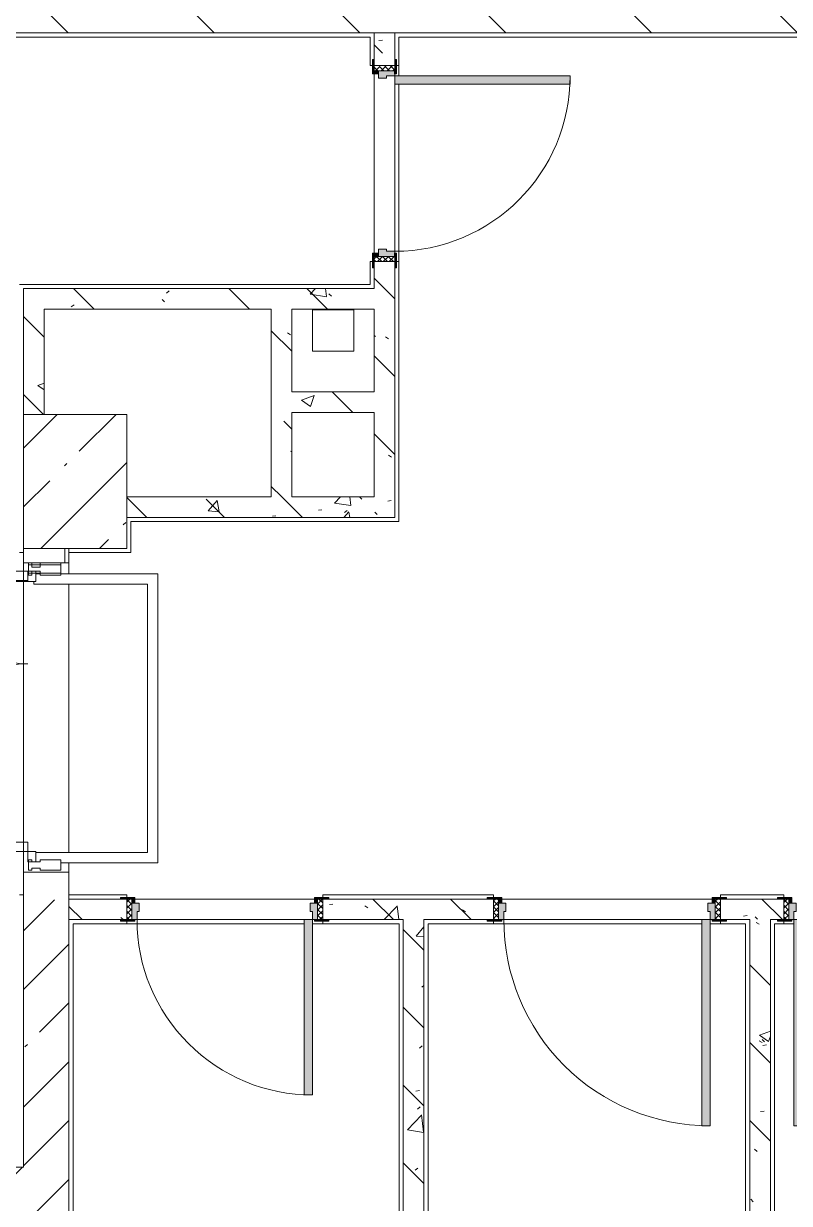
# Model space of a CAD drawing. Header units: millimetres. Extents: x -4060 to 187734, y -8553 to 29000.
# Drawn here: x 136204 to 139916, y 7724 to 13445 of the extents above; entities that cross this region are included whole.
import ezdxf

# ---------------------------------------------------------------- set-up
doc = ezdxf.new("R2010")
doc.units = ezdxf.units.MM
for name, color, linetype, lineweight, true_color in [('A-DETL-GENF-6', 7, 'Continuous', 5, 0xaaaaaa), ('A-DOOR-2', 7, 'Continuous', 5, 0xaaaaaa), ('A-DOOR-3', 7, 'Continuous', 5, 0xe2e2e2), ('A-DOOR-FRAM-2', 7, 'Continuous', 5, 0xe2e2e2), ('A-DOOR-FRAM-3', 7, 'Continuous', 5, 0xaaaaaa), ('A-FLOR-1', 7, 'Continuous', 5, 0xaaaaaa), ('I-WALL-24', 7, 'Continuous', 5, 0x787878)]:
    doc.layers.add(name, color=color, linetype=linetype, lineweight=lineweight, true_color=true_color)
for name, color, linetype, lineweight in [('A-GLAZ-CWMG-2', 7, 'Continuous', 5), ('A-WALL', 7, 'Continuous', 9), ('I-WALL-22', 7, 'Continuous', 5), ('S-COLS-2', 7, 'Continuous', 5)]:
    doc.layers.add(name, color=color, linetype=linetype, lineweight=lineweight)
pattern_1 = [(135, (60723.74, 0), (-377.1708, -377.1708), [533.4, -88.9, 17.78, -88.9]), (135, (60723.74, 376.94), (-377.1708, -377.1708), []), (50, (60723.74, 0), (637.6445, -55.7866), [66.675, -733.425]), (355, (60723.74, 0), (-123.3494, 668.699), [53.34, -586.74]), (100.451, (60776.9, -4.65), (514.299, 612.908), [56.665, -623.315]), (46.184, (60723.74, 177.8), (948.7764, -147.15), [100.012, -1100.137]), (96.636, (60802.8, 165.5), (830.909, 865.997), [84.998, -934.973]), (351.184, (60723.7, 177.8), (830.918, 865.988), [80.01, -880.11]), (21, (60812.64, 133.35), (530.6506, -357.9283), [66.675, -733.425]), (326, (60812.64, 133.35), (216.308, 644.6585), [53.34, -586.74]), (71.451, (60856.86, 103.5), (746.9596, 286.7243), [56.665, -623.315]), (37.5, (60723.74, 0), (10.81053, 295.9426), [16.764, -562.864, 16.764, -578.866, -588.962]), (37.5, (60723.74, 0), (10.81053, 295.9426), [-1175.258, 16.764, -572.198]), (7.5, (60723.74, 0), (233.8692, 350.6318), [16.764, -322.834, 16.764, -549.529, -224.472]), (7.5, (60723.74, 0), (233.8692, 350.6318), [-905.891, 16.764, -207.708]), (327.5, (60525.5, 0), (474.5678, -20.0513), [16.764, -205.486, 16.764, -676.656, -920.115]), (327.5, (60525.5, 0), (474.5678, -20.0513), [-915.67, 16.764, -903.351]), (317.5, (60436.6, 0), (518.4522, 88.9934), [16.764, -272.161, 16.764, -443.738, -653.415]), (317.5, (60436.6, 0), (518.4522, 88.9934), [-749.427, 16.764, -636.651])]
pattern_2 = [(45, (60723.74, 0), (-285.1231, 285.1231), []), (45, (61008.87, 0), (-285.1231, 285.1231), [504.031, -100.806, 16.764, -84.042])]
pattern_3 = [(135, (1826.41, 114.685), (-14.14214, -14.14214), []), (225, (1826.41, 114.685), (14.14214, -14.14214), [])]
pattern_4 = [(45, (-296.384, 114.685), (-14.1421, 14.1421), []), (135, (-296.384, 114.685), (-14.1421, -14.1421), [])]
pattern_5 = [(135, (1751.41, 114.685), (-14.14214, -14.14214), []), (225, (1751.41, 114.685), (14.14214, -14.14214), [])]
pattern_6 = [(45, (-371.384, 114.685), (-14.1421, 14.1421), []), (135, (-371.384, 114.685), (-14.1421, -14.1421), [])]

# ---------------------------------------------------------------- blocks, each defined once
blk = doc.blocks.new('BSC_Колонна _Прямоугольная - 650х500-23287315-1_5_1_птичка')
at = {"layer": 'S-COLS-2'}
h = blk.add_hatch(dxfattribs=at)
h.set_pattern_fill('FP_169', color=256, style=0, pattern_type=2)
h.set_pattern_definition([(135, (11225, -75730), (-285.1231, -285.1231), []), (135, (11225, -75444.88), (-285.1231, -285.1231), [504.031, -100.806, 16.764, -84.042])])
h.paths.add_polyline_path([(325, 250), (-325, 250), (-325, -250), (325, -250), (325, 0.3)])
for p, q in [((325, 250), (-325, 250)), ((-325, 250), (-325, -250)), ((325, -250), (325, 250)), ((-325, -250), (325, -250))]:
    blk.add_line(p, q, dxfattribs=at)
blk = doc.blocks.new('110_Дверь_СКБ_1Ст_Внутренняя1 - Д-7_п__950x2100h_Туалет EW30-32892359-1_5_1_птичка')
at = {"layer": 'A-DOOR-2'}
h = blk.add_hatch(dxfattribs=at)
h.set_pattern_fill('FP_154', color=256, style=0, pattern_type=2)
h.set_pattern_definition(pattern_3)
h.paths.add_polyline_path([(487.5, -50), (487.5, 50), (462.5, 50), (462.5, -50)])
at = {"layer": 'A-DOOR-3'}
h = blk.add_hatch(color=256, dxfattribs=at)
h.paths.add_polyline_path([(462.5, 19.3), (462.5, 50), (437.5, 50), (437.5, 10), (427.5, 10), (427.5, -30), (462.5, -30), (462.5, -18.8)])
h.paths.add_polyline_path([(-402.5, -6), (-402.5, 10), (-412.5, 10), (-412.5, 50), (-437.5, 50), (-437.5, -30), (-402.5, -30)])
at = {"layer": 'A-DOOR-FRAM-2'}
for points in [[(-372.5, 50), (-372.5, 900), (-412.5, 900), (-412.5, 50)], [(-422.5, 50), (-422.5, 58), (-492.5, 58), (-492.5, 50), (-437.5, 50)], [(517.5, 50), (517.5, 58), (447.5, 56.3), (447.5, 50), (487.5, 50)], [(-422.5, -50), (-492.5, -50), (-492.5, -58), (-422.5, -58)], [(-422.5, -30), (-437.5, -30), (-437.5, -50), (-422.5, -50)], [(462.5, -30), (447.5, -30), (447.5, -50), (462.5, -50)], [(517.5, -50), (447.5, -50), (447.5, -58), (517.5, -58)]]:
    blk.add_hatch(color=256, dxfattribs=at).paths.add_polyline_path(points)
at = {"layer": 'A-DOOR-FRAM-3'}
h = blk.add_hatch(dxfattribs=at)
h.set_pattern_fill('FP_155', color=256, style=0, pattern_type=2)
h.set_pattern_definition(pattern_4)
h.paths.add_polyline_path([(-437.5, -50), (-437.5, 50), (-462.5, 50), (-456.9, -50)])
at = {"layer": 'A-DOOR-2'}
for p, q in [((-412.5, 900), (-412.5, 50)), ((-372.5, 900), (-412.5, 900)), ((-372.5, 50), (-372.5, 900)), ((-412.5, 50), (-372.5, 50))]:
    blk.add_line(p, q, dxfattribs=at)
blk.add_arc((-412.5, 50), 850, 360, 90, dxfattribs=at)
at = {"layer": 'A-DOOR-FRAM-3'}
for p, q in [((-422.5, 58), (-492.5, 58)), ((-492.5, 58), (-492.5, 50)), ((-422.5, 50), (-422.5, 58)), ((517.5, 58), (447.5, 58)), ((447.5, 58), (447.5, 50)), ((517.5, 50), (517.5, 58)), ((-492.5, 50), (-422.5, 50)), ((-437.5, 50), (-462.5, 50)), ((-462.5, 50), (-462.5, -50)), ((-412.5, 50), (-437.5, 50)), ((-437.5, 50), (-437.5, -30)), ((-437.5, -50), (-437.5, 50)), ((-422.5, 50), (-437.5, 50)), ((-437.5, 50), (-437.5, 49)), ((-437.5, 49), (-422.5, 49)), ((-422.5, 49), (-422.5, 50)), ((-412.5, 10), (-412.5, 50)), ((-402.5, 10), (-412.5, 10)), ((-402.5, -30), (-402.5, 10)), ((437.5, 10), (427.5, 10)), ((427.5, 10), (427.5, -30)), ((437.5, 50), (437.5, 10)), ((462.5, 50), (437.5, 50)), ((462.5, 50), (447.5, 50)), ((447.5, 50), (447.5, 49)), ((447.5, 50), (517.5, 50)), ((447.5, 49), (462.5, 49)), ((462.5, -30), (462.5, 50)), ((487.5, 50), (462.5, 50)), ((462.5, 50), (462.5, -50)), ((462.5, 49), (462.5, 50)), ((487.5, -50), (487.5, 50)), ((-422.5, -50), (-492.5, -50)), ((-492.5, -50), (-492.5, -58)), ((-462.5, -50), (-437.5, -50)), ((-437.5, -30), (-402.5, -30)), ((-422.5, -30), (-437.5, -30)), ((-437.5, -30), (-437.5, -50)), ((-437.5, -50), (-422.5, -50)), ((-422.5, -50), (-422.5, -30)), ((-422.5, -58), (-422.5, -50)), ((427.5, -30), (462.5, -30)), ((462.5, -30), (447.5, -30)), ((447.5, -30), (447.5, -50)), ((447.5, -50), (462.5, -50)), ((517.5, -50), (447.5, -50)), ((447.5, -50), (447.5, -58)), ((462.5, -50), (462.5, -30)), ((462.5, -50), (487.5, -50)), ((517.5, -58), (517.5, -50)), ((-492.5, -58), (-422.5, -58)), ((447.5, -58), (517.5, -58))]:
    blk.add_line(p, q, dxfattribs=at)
blk = doc.blocks.new('110_Дверь_СКБ_1Ст_Внутренняя1 - Д-7_п__950x2100h_Туалет-32105350-1_5_1_птичка')
at = {"layer": 'A-DOOR-2'}
h = blk.add_hatch(dxfattribs=at)
h.set_pattern_fill('FP_154', color=256, style=0, pattern_type=2)
h.set_pattern_definition(pattern_3)
h.paths.add_polyline_path([(487.5, -50), (487.5, 50), (462.5, 50), (463.3, -50)])
at = {"layer": 'A-DOOR-3'}
h = blk.add_hatch(color=256, dxfattribs=at)
h.paths.add_polyline_path([(437.5, -30), (462.5, -30), (462.5, 50), (437.5, 50), (437.5, 10), (427.5, 10), (427.5, -30)])
h.paths.add_polyline_path([(-437.5, -30), (-402.5, -30), (-402.5, 10), (-412.5, 10), (-412.5, 50), (-437.5, 50)])
at = {"layer": 'A-DOOR-FRAM-2'}
for points in [[(-372.5, 50), (-372.5, 900), (-412.5, 900), (-412.5, 50), (-393, 50)], [(-437.5, 50), (-422.5, 50), (-422.5, 58), (-492.5, 58), (-492.5, 50), (-462.5, 50)], [(517.5, 50), (517.5, 58), (447.5, 58), (447.5, 50), (492.2, 50)], [(-492.5, -58), (-422.5, -58), (-422.5, -50), (-492.5, -50)], [(-437.5, -50), (-422.5, -50), (-422.5, -30), (-437.5, -30)], [(462.5, -50), (462.5, -30), (447.5, -30), (447.5, -50)], [(468.2, -58), (517.5, -58), (517.5, -50), (447.5, -50), (447.5, -58)]]:
    blk.add_hatch(color=256, dxfattribs=at).paths.add_polyline_path(points)
at = {"layer": 'A-DOOR-FRAM-3'}
h = blk.add_hatch(dxfattribs=at)
h.set_pattern_fill('FP_155', color=256, style=0, pattern_type=2)
h.set_pattern_definition(pattern_4)
h.paths.add_polyline_path([(-437.5, -50), (-437.5, 50), (-462.5, 50), (-462.5, -50)])
at = {"layer": 'A-DOOR-2'}
for p, q in [((-412.5, 900), (-412.5, 50)), ((-372.5, 900), (-412.5, 900)), ((-372.5, 50), (-372.5, 900)), ((-412.5, 50), (-372.5, 50))]:
    blk.add_line(p, q, dxfattribs=at)
blk.add_arc((-412.5, 50), 850, 360, 90, dxfattribs=at)
at = {"layer": 'A-DOOR-FRAM-3'}
for p, q in [((-422.5, 58), (-492.5, 58)), ((-492.5, 58), (-492.5, 50)), ((-422.5, 50), (-422.5, 58)), ((517.5, 58), (447.5, 58)), ((447.5, 58), (447.5, 50)), ((517.5, 50), (517.5, 58)), ((-492.5, 50), (-422.5, 50)), ((-437.5, 50), (-462.5, 50)), ((-462.5, 50), (-462.5, -50)), ((-412.5, 50), (-437.5, 50)), ((-437.5, 50), (-437.5, -30)), ((-437.5, -50), (-437.5, 50)), ((-422.5, 50), (-437.5, 50)), ((-437.5, 50), (-437.5, 49)), ((-437.5, 49), (-422.5, 49)), ((-422.5, 49), (-422.5, 50)), ((-412.5, 10), (-412.5, 50)), ((-402.5, 10), (-412.5, 10)), ((-402.5, -30), (-402.5, 10)), ((437.5, 10), (427.5, 10)), ((427.5, 10), (427.5, -30)), ((437.5, 50), (437.5, 10)), ((462.5, 50), (437.5, 50)), ((462.5, 50), (447.5, 50)), ((447.5, 50), (447.5, 49)), ((447.5, 50), (517.5, 50)), ((447.5, 49), (462.5, 49)), ((462.5, -30), (462.5, 50)), ((487.5, 50), (462.5, 50)), ((462.5, 50), (462.5, -50)), ((462.5, 49), (462.5, 50)), ((487.5, -50), (487.5, 50)), ((-422.5, -50), (-492.5, -50)), ((-492.5, -50), (-492.5, -58)), ((-462.5, -50), (-437.5, -50)), ((-437.5, -30), (-402.5, -30)), ((-422.5, -30), (-437.5, -30)), ((-437.5, -30), (-437.5, -50)), ((-437.5, -50), (-422.5, -50)), ((-422.5, -50), (-422.5, -30)), ((-422.5, -58), (-422.5, -50)), ((427.5, -30), (462.5, -30)), ((462.5, -30), (447.5, -30)), ((447.5, -30), (447.5, -50)), ((447.5, -50), (462.5, -50)), ((517.5, -50), (447.5, -50)), ((447.5, -50), (447.5, -58)), ((462.5, -50), (462.5, -30)), ((462.5, -50), (487.5, -50)), ((517.5, -58), (517.5, -50)), ((-492.5, -58), (-422.5, -58)), ((447.5, -58), (517.5, -58))]:
    blk.add_line(p, q, dxfattribs=at)
blk = doc.blocks.new('110_Дверь_СКБ_1Ст_Внутренняя1 - Д-4 _п_ 1100x2100h_су мгн 2-33304581-1_5_1_птичка')
at = {"layer": 'A-DOOR-2'}
h = blk.add_hatch(dxfattribs=at)
h.set_pattern_fill('FP_150', color=256, style=0, pattern_type=2)
h.set_pattern_definition(pattern_5)
h.paths.add_polyline_path([(537.5, 50), (537.5, -50), (562.5, -50), (562.5, 50)])
at = {"layer": 'A-DOOR-3'}
h = blk.add_hatch(color=256, dxfattribs=at)
h.paths.add_polyline_path([(537.5, 50), (512.5, 50), (512.5, 10), (502.5, 10), (502.5, -30), (537.5, -30), (537.5, 28.8)])
h.paths.add_polyline_path([(-487.5, 50), (-512.5, 50), (-512.5, -30), (-477.5, -30), (-477.5, 10), (-487.5, 10)])
at = {"layer": 'A-DOOR-FRAM-2'}
for points in [[(-487.5, 1050), (-487.5, 50), (-447.5, 50), (-447.5, 1050)], [(-567.5, 58), (-567.5, 50), (-497.5, 50), (-497.5, 58), (-561.1, 58)], [(530.1, 58), (522.5, 58), (522.5, 50), (592.5, 50), (592.5, 58), (537.5, 58)], [(-497.5, -50), (-567.5, -50), (-567.5, -58), (-497.5, -58)], [(-497.5, -30), (-512.5, -30), (-512.5, -50), (-497.5, -50)], [(537.5, -30), (522.5, -30), (522.5, -50), (537.5, -50)], [(522.5, -50), (522.5, -58), (592.5, -58), (592.5, -50), (537.5, -50)]]:
    blk.add_hatch(color=256, dxfattribs=at).paths.add_polyline_path(points)
at = {"layer": 'A-DOOR-FRAM-3'}
h = blk.add_hatch(dxfattribs=at)
h.set_pattern_fill('FP_151', color=256, style=0, pattern_type=2)
h.set_pattern_definition(pattern_6)
h.paths.add_polyline_path([(-512.5, 50), (-537.5, 50), (-537.5, -50), (-512.5, -50), (-512.5, -41.8)])
at = {"layer": 'A-DOOR-2'}
for p, q in [((-487.5, 1050), (-487.5, 50)), ((-447.5, 1050), (-487.5, 1050)), ((-447.5, 50), (-447.5, 1050)), ((-487.5, 50), (-447.5, 50))]:
    blk.add_line(p, q, dxfattribs=at)
blk.add_arc((-487.5, 50), 1000, 360, 90, dxfattribs=at)
at = {"layer": 'A-DOOR-FRAM-3'}
for p, q in [((-497.5, 58), (-567.5, 58)), ((-567.5, 58), (-567.5, 50)), ((-497.5, 50), (-497.5, 58)), ((592.5, 58), (522.5, 58)), ((522.5, 58), (522.5, 50)), ((592.5, 50), (592.5, 58)), ((-567.5, 50), (-497.5, 50)), ((-512.5, 50), (-537.5, 50)), ((-537.5, 50), (-537.5, -50)), ((-487.5, 50), (-512.5, 50)), ((-512.5, 50), (-512.5, -30)), ((-512.5, -50), (-512.5, 50)), ((-497.5, 50), (-512.5, 50)), ((-512.5, 50), (-512.5, 49)), ((-512.5, 49), (-497.5, 49)), ((-497.5, 49), (-497.5, 50)), ((-487.5, 10), (-487.5, 50)), ((-477.5, 10), (-487.5, 10)), ((-477.5, -30), (-477.5, 10)), ((512.5, 10), (502.5, 10)), ((502.5, 10), (502.5, -30)), ((512.5, 50), (512.5, 10)), ((537.5, 50), (512.5, 50)), ((537.5, 50), (522.5, 50)), ((522.5, 50), (522.5, 49)), ((522.5, 50), (592.5, 50)), ((522.5, 49), (537.5, 49)), ((537.5, -30), (537.5, 50)), ((562.5, 50), (537.5, 50)), ((537.5, 50), (537.5, -50)), ((537.5, 49), (537.5, 50)), ((562.5, -50), (562.5, 50)), ((-497.5, -50), (-567.5, -50)), ((-567.5, -50), (-567.5, -58)), ((-537.5, -50), (-512.5, -50)), ((-512.5, -30), (-477.5, -30)), ((-497.5, -30), (-512.5, -30)), ((-512.5, -30), (-512.5, -50)), ((-512.5, -50), (-497.5, -50)), ((-497.5, -50), (-497.5, -30)), ((-497.5, -58), (-497.5, -50)), ((502.5, -30), (537.5, -30)), ((537.5, -30), (522.5, -30)), ((522.5, -30), (522.5, -50)), ((522.5, -50), (537.5, -50)), ((592.5, -50), (522.5, -50)), ((522.5, -50), (522.5, -58)), ((537.5, -50), (537.5, -30)), ((537.5, -50), (562.5, -50)), ((592.5, -58), (592.5, -50)), ((-567.5, -58), (-497.5, -58)), ((522.5, -58), (592.5, -58))]:
    blk.add_line(p, q, dxfattribs=at)
blk = doc.blocks.new('110_Дверь_СКБ_1Ст_Внутренняя1 - Д-4 _л_ 1100x2100h_су мгн-33293497-1_5_1_птичка')
at = {"layer": 'A-DOOR-2'}
h = blk.add_hatch(dxfattribs=at)
h.set_pattern_fill('FP_150', color=256, style=0, pattern_type=2)
h.set_pattern_definition(pattern_5)
h.paths.add_polyline_path([(537.5, 50), (537.5, -50), (562.5, -50), (562.5, 50)])
at = {"layer": 'A-DOOR-3'}
h = blk.add_hatch(color=256, dxfattribs=at)
h.paths.add_polyline_path([(537.5, 50), (512.5, 50), (512.5, 10), (502.5, 10), (502.5, -30), (537.5, -30)])
h.paths.add_polyline_path([(-512.5, 50), (-507.1, -30), (-477.5, -30), (-477.5, 10), (-487.5, 10), (-487.5, 50), (-497.5, 50)])
at = {"layer": 'A-DOOR-FRAM-2'}
for points in [[(472.5, 1050), (472.5, 50), (512.5, 50), (512.5, 1050)], [(-506.7, 58), (-567.5, 58), (-567.5, 50), (-497.5, 50), (-497.5, 58)], [(542.5, 58), (522.5, 58), (522.5, 50), (592.5, 50), (592.5, 58), (562.5, 58)], [(-522.3, -50), (-567.5, -50), (-567.5, -58), (-497.5, -58), (-497.5, -50), (-512.5, -50)], [(-497.5, -30), (-512.5, -30), (-512.5, -50), (-497.5, -50)], [(537.5, -30), (522.5, -30), (522.5, -50), (537.5, -50)], [(522.5, -50), (522.5, -58), (592.5, -58), (592.5, -50), (537.5, -50)]]:
    blk.add_hatch(color=256, dxfattribs=at).paths.add_polyline_path(points)
at = {"layer": 'A-DOOR-FRAM-3'}
h = blk.add_hatch(dxfattribs=at)
h.set_pattern_fill('FP_151', color=256, style=0, pattern_type=2)
h.set_pattern_definition(pattern_6)
h.paths.add_polyline_path([(-537.5, 50), (-537.5, -50), (-512.5, -50), (-512.5, 50)])
at = {"layer": 'A-DOOR-2'}
for p, q in [((512.5, 1050), (472.5, 1050)), ((472.5, 1050), (472.5, 50)), ((512.5, 50), (512.5, 1050)), ((472.5, 50), (512.5, 50))]:
    blk.add_line(p, q, dxfattribs=at)
blk.add_arc((512.5, 50), 1000, 90, 180, dxfattribs=at)
at = {"layer": 'A-DOOR-FRAM-3'}
for p, q in [((-497.5, 58), (-567.5, 58)), ((-567.5, 58), (-567.5, 50)), ((-497.5, 50), (-497.5, 58)), ((592.5, 58), (522.5, 58)), ((522.5, 58), (522.5, 50)), ((592.5, 50), (592.5, 58)), ((-567.5, 50), (-497.5, 50)), ((-512.5, 50), (-537.5, 50)), ((-537.5, 50), (-537.5, -50)), ((-487.5, 50), (-512.5, 50)), ((-512.5, 50), (-512.5, -30)), ((-512.5, -50), (-512.5, 50)), ((-497.5, 50), (-512.5, 50)), ((-512.5, 50), (-512.5, 49)), ((-512.5, 49), (-497.5, 49)), ((-497.5, 49), (-497.5, 50)), ((-487.5, 10), (-487.5, 50)), ((-477.5, 10), (-487.5, 10)), ((-477.5, -30), (-477.5, 10)), ((512.5, 10), (502.5, 10)), ((502.5, 10), (502.5, -30)), ((512.5, 50), (512.5, 10)), ((537.5, 50), (512.5, 50)), ((537.5, 50), (522.5, 50)), ((522.5, 50), (522.5, 49)), ((522.5, 50), (592.5, 50)), ((522.5, 49), (537.5, 49)), ((537.5, -30), (537.5, 50)), ((562.5, 50), (537.5, 50)), ((537.5, 50), (537.5, -50)), ((537.5, 49), (537.5, 50)), ((562.5, -50), (562.5, 50)), ((-497.5, -50), (-567.5, -50)), ((-567.5, -50), (-567.5, -58)), ((-537.5, -50), (-512.5, -50)), ((-512.5, -30), (-477.5, -30)), ((-497.5, -30), (-512.5, -30)), ((-512.5, -30), (-512.5, -50)), ((-512.5, -50), (-497.5, -50)), ((-497.5, -50), (-497.5, -30)), ((-497.5, -58), (-497.5, -50)), ((502.5, -30), (537.5, -30)), ((537.5, -30), (522.5, -30)), ((522.5, -30), (522.5, -50)), ((522.5, -50), (537.5, -50)), ((592.5, -50), (522.5, -50)), ((522.5, -50), (522.5, -58)), ((537.5, -50), (537.5, -30)), ((537.5, -50), (562.5, -50)), ((592.5, -58), (592.5, -50)), ((-567.5, -58), (-497.5, -58)), ((522.5, -58), (592.5, -58))]:
    blk.add_line(p, q, dxfattribs=at)
blk = doc.blocks.new('Прямоугольный импост - Импост структурный с накладкой - 160мм Темный-32274804-1_5_1_птичка')
at = {"layer": 'A-GLAZ-CWMG-2'}
for p, q in [((-50, 40), (-50, 140)), ((-50, 140), (0, 140)), ((0, 140), (0, 40)), ((-40, 40), (-50, 40)), ((-50, -17), (-50, 0)), ((-50, 0), (-40, 0)), ((-40, 0), (-40, 40)), ((-10, 40), (-10, 0)), ((0, 40), (-10, 40)), ((-10, 0), (0, 0)), ((0, 0), (0, -17)), ((0, -17), (-50, -17))]:
    blk.add_line(p, q, dxfattribs=at)
blk = doc.blocks.new('Дверь_Витражная_остекление_ - ВВ-6 остекление-32274838-1_5_1_птичка')
at = {"layer": 'A-DETL-GENF-6'}
for p, q in [((-655, 930), (-610, 930)), ((-655, 930), (-655, 20)), ((-610, 930), (-655, 930)), ((-655, 930), (-655, 20)), ((-610, 930), (-610, 20)), ((-610, 20), (-610, 930)), ((-655, 850), (-610, 850)), ((-645, 850), (-645, 100)), ((-601, 850), (-601, 100)), ((705, 420), (660, 420)), ((660, 420), (660, 20)), ((705, 420), (660, 420)), ((660, 420), (660, 20)), ((705, 420), (705, 20)), ((705, 20), (705, 420)), ((651, 340), (651, 100)), ((705, 340), (660, 340)), ((695, 340), (695, 100)), ((-655, 100), (-610, 100)), ((705, 100), (660, 100)), ((-610, 20), (-655, 20)), ((-655, 20), (-610, 20))]:
    blk.add_line(p, q, dxfattribs=at)
at = {"layer": 'A-DOOR-2'}
for p, q in [((-655, 930), (-655, 20)), ((655, 420), (655, 20)), ((-655, 20), (-705, 20)), ((-705, 20), (-705, -20)), ((-655, -20), (-655, 20)), ((705, 20), (655, 20)), ((655, 20), (655, -20)), ((705, -20), (705, 20)), ((-705, -20), (-655, -20)), ((655, -20), (705, -20))]:
    blk.add_line(p, q, dxfattribs=at)
for centre, radius, start, end in [((-655, 20), 910, 360, 90), ((655, 20), 400, 90, 180)]:
    blk.add_arc(centre, radius, start, end, dxfattribs=at)
blk = doc.blocks.new('Прямоугольный импост - Импост структурный с накладкой - 160мм Темный-32274805-1_5_1_птичка')
at = {"layer": 'A-GLAZ-CWMG-2'}
for p, q in [((-25, 40), (-25, 140)), ((-25, 140), (25, 140)), ((25, 140), (25, 40)), ((-15, 40), (-25, 40)), ((-25, -17), (-25, 0)), ((-25, 0), (-15, 0)), ((-15, 0), (-15, 40)), ((15, 40), (15, 0)), ((25, 40), (15, 40)), ((15, 0), (25, 0)), ((25, 0), (25, -17)), ((25, -17), (-25, -17))]:
    blk.add_line(p, q, dxfattribs=at)
blk = doc.blocks.new('Прямоугольный импост - Импост структурный с накладкой - 160мм Темный-32274806-1_5_1_птичка')
at = {"layer": 'A-GLAZ-CWMG-2'}
for p, q in [((0, 140), (-50, 140)), ((-50, 140), (-50, 40)), ((0, 40), (0, 140)), ((-50, 40), (-40, 40)), ((-40, 0), (-50, 0)), ((-50, 0), (-50, -17)), ((-40, 40), (-40, 0)), ((-10, 0), (-10, 40)), ((-10, 40), (0, 40)), ((0, 0), (-10, 0)), ((0, -17), (0, 0)), ((-50, -17), (0, -17))]:
    blk.add_line(p, q, dxfattribs=at)

msp = doc.modelspace()

# ---------------------------------------------------------------- hatches: boundary and pattern name
at = {"layer": 'I-WALL-22'}
h = msp.add_hatch(dxfattribs=at)
h.set_pattern_fill('FP_139', color=256, style=0, pattern_type=2)
h.set_pattern_definition([(135, (60723.74, 0), (-353.5534, -353.5534), [])])
h.paths.add_polyline_path([(136819.8, 13400), (145423.7, 13400), (145423.7, 13600), (129373.7, 13600), (129373.7, 13400), (135887.5, 13400)])
h = msp.add_hatch(dxfattribs=at)
h.set_pattern_fill('FP_121', color=256, style=0, pattern_type=2)
h.set_pattern_definition(pattern_2)
h.paths.add_polyline_path([(136423.7, 7900), (136423.7, 9330), (136203.7, 9330), (136203.7, 7900)])
h.paths.add_polyline_path([(136423.7, 10830), (136423.7, 10900), (136403.7, 10900), (136403.7, 10830)])
h = msp.add_hatch(dxfattribs=at)
h.set_pattern_fill('FP_121', color=256, style=0, pattern_type=2)
h.set_pattern_definition(pattern_2)
h.paths.add_polyline_path([(132803.7, 7680), (133028.7, 7680), (133028.7, 7900), (132803.7, 7900), (132803.7, 7708.9)])
h.paths.add_polyline_path([(136203.7, 7680), (136423.7, 7680), (136423.7, 7900), (134428.7, 7900), (134428.7, 7680), (136183.7, 7680)])
at = {"layer": 'I-WALL-24'}
h = msp.add_hatch(dxfattribs=at)
h.set_pattern_fill('FP_147', color=256, style=0, pattern_type=2)
h.set_pattern_definition(pattern_1)
h.paths.add_polyline_path([(137903.6, 11050), (138003.6, 11053.2), (138003.6, 12291.1), (137903.6, 12291.1), (137903.6, 11150)])
h.paths.add_polyline_path([(138003.6, 13241.1), (138003.6, 13400), (137903.6, 13400), (137905, 13241.1)])
h = msp.add_hatch(dxfattribs=at)
h.set_pattern_fill('FP_147', color=256, style=0, pattern_type=2)
h.set_pattern_definition(pattern_1)
h.paths.add_polyline_path([(136203.7, 12060), (137903.6, 12060), (137903.6, 12160), (136203.7, 12160), (136203.7, 12143.8)])
h = msp.add_hatch(dxfattribs=at)
h.set_pattern_fill('FP_147', color=256, style=0, pattern_type=2)
h.set_pattern_definition(pattern_1)
h.paths.add_polyline_path([(136203.7, 11550), (136303.7, 11550), (136303.7, 12060), (136203.7, 12060), (136203.7, 11880.8)])
h = msp.add_hatch(dxfattribs=at)
h.set_pattern_fill('FP_147', color=256, style=0, pattern_type=2)
h.set_pattern_definition(pattern_1)
h.paths.add_polyline_path([(137503.6, 11150), (137503.6, 12060), (137403.6, 12055.6), (137404.4, 11150), (137449.6, 11150)])
h = msp.add_hatch(dxfattribs=at)
h.set_pattern_fill('FP_147', color=256, style=0, pattern_type=2)
h.set_pattern_definition(pattern_1)
h.paths.add_polyline_path([(137889.4, 11560), (137903.6, 11560), (137903.6, 11660), (137503.6, 11660), (137503.6, 11560), (137804.3, 11560)])
h = msp.add_hatch(dxfattribs=at)
h.set_pattern_fill('FP_147', color=256, style=0, pattern_type=2)
h.set_pattern_definition(pattern_1)
h.paths.add_polyline_path([(137903.6, 11050), (137903.6, 11150), (136703.7, 11150), (136703.7, 11050), (137804.3, 11050)])
h = msp.add_hatch(dxfattribs=at)
h.set_pattern_fill('FP_147', color=256, style=0, pattern_type=2)
h.set_pattern_definition(pattern_1)
h.paths.add_polyline_path([(139844.2, 9100), (139888.7, 9100), (139888.7, 9200), (139581.7, 9200), (139581.7, 9100), (139824.2, 9100)])
h.paths.add_polyline_path([(136673.7, 9100), (136703.7, 9100), (136703.7, 9200), (136423.7, 9200), (136423.7, 9100), (136443.7, 9100)])
h.paths.add_polyline_path([(141464.3, 9100), (142553.7, 9100), (142553.7, 9200), (140988.7, 9200), (140988.7, 9100), (141353.7, 9100)])
h.paths.add_polyline_path([(137653.7, 9100), (138481.7, 9100), (138481.7, 9200), (137653.7, 9200)])
h = msp.add_hatch(dxfattribs=at)
h.set_pattern_fill('FP_147', color=256, style=0, pattern_type=2)
h.set_pattern_definition(pattern_1)
h.paths.add_polyline_path([(138144.6, 7090.6), (138144.6, 9100), (138044.6, 9100), (138044.6, 7090.6)])
h = msp.add_hatch(dxfattribs=at)
h.set_pattern_fill('FP_147', color=256, style=0, pattern_type=2)
h.set_pattern_definition(pattern_1)
h.paths.add_polyline_path([(139724.2, 3750), (139824.2, 3750), (139824.2, 9100), (139724.2, 9100), (139724.2, 3762.9)])

# ---------------------------------------------------------------- linework, layer by layer
at = {"layer": 'A-FLOR-1'}
for p, q in [((137883.6, 13380), (134363.7, 13380)), ((137883.6, 13241.1), (137883.6, 13380)), ((138023.6, 13380), (138023.6, 13191.1)), ((143280.7, 13380), (138023.6, 13380)), ((137895.6, 13241.1), (137883.6, 13241.1)), ((138023.6, 13241.1), (138011.6, 13241.1)), ((138023.6, 13151.1), (138023.6, 11030)), ((137883.6, 12180), (137883.6, 12291.1)), ((137883.6, 12291.1), (137895.6, 12291.1)), ((138011.6, 12291.1), (138023.6, 12291.1)), ((136183.7, 12180), (137883.6, 12180)), ((137604.3, 12057), (137804.3, 12057)), ((137604.3, 11857), (137604.3, 12057)), ((137804.3, 12057), (137804.3, 11857)), ((137804.3, 11857), (137604.3, 11857)), ((138023.6, 11030), (136723.7, 11030)), ((136723.7, 11030), (136723.7, 10880)), ((136203.7, 10880), (136183.7, 10880)), ((136723.7, 10880), (136423.7, 10880)), ((136283.7, 10776.2), (136263.7, 10776.2)), ((136853.9, 10776.2), (136383.7, 10776.2)), ((136853.9, 9376.2), (136853.9, 10776.2)), ((136253.9, 10740), (136253.9, 10726.2)), ((136253.9, 10726.2), (136803.9, 10726.2)), ((136803.9, 10726.2), (136803.9, 9426.2)), ((136803.9, 9426.2), (136263.7, 9426.2)), ((136383.7, 9376.2), (136853.9, 9376.2)), ((136183.7, 9220), (136203.7, 9220)), ((136423.7, 9220), (136703.7, 9220)), ((136703.7, 9220), (136703.7, 9208)), ((137653.7, 9208), (137653.7, 9220)), ((137653.7, 9220), (138481.7, 9220)), ((138481.7, 9220), (138481.7, 9208)), ((139581.7, 9208), (139581.7, 9220)), ((139581.7, 9220), (139888.7, 9220)), ((139888.7, 9220), (139888.7, 9208)), ((136443.7, 9080), (136443.7, 7640.6)), ((136443.7, 9080), (137563.7, 9080)), ((136703.7, 9092), (136703.7, 9080)), ((137603.7, 9080), (138024.6, 9080)), ((137653.7, 9080), (137653.7, 9092)), ((138024.6, 7640.6), (138024.6, 9080)), ((138164.6, 9080), (138164.6, 6970.6)), ((138164.6, 9080), (139491.7, 9080)), ((138481.7, 9092), (138481.7, 9080)), ((139531.7, 9080), (139704.2, 9080)), ((139581.7, 9080), (139581.7, 9092)), ((139704.2, 3790), (139704.2, 9080)), ((139844.2, 9080), (139844.2, 3790)), ((139844.2, 9080), (139938.7, 9080)), ((139888.7, 9092), (139888.7, 9080))]:
    msp.add_line(p, q, dxfattribs=at)
at = {"layer": 'A-WALL'}
for p, q in [((138003.6, 13400), (137903.6, 13400)), ((136403.7, 10900), (136403.7, 10830)), ((136423.7, 9200), (136423.7, 9100))]:
    msp.add_line(p, q, dxfattribs=at)
at = {"layer": 'I-WALL-22'}
for p, q in [((134343.7, 13400), (137903.6, 13400)), ((137903.6, 13400), (137903.6, 13271.1)), ((138003.6, 13271.1), (138003.6, 13400)), ((138003.6, 13400), (145833.7, 13400)), ((137903.6, 12331.1), (137903.6, 13201.1)), ((138003.6, 13151.1), (138003.6, 12341.1)), ((137903.6, 12261.1), (137903.6, 12160)), ((138003.6, 11050), (138003.6, 12261.1)), ((137903.6, 12160), (136203.7, 12160)), ((136203.7, 12160), (136203.7, 11550)), ((136303.7, 12060), (137403.6, 12060)), ((136303.7, 11550), (136303.7, 12060)), ((137403.6, 12060), (137403.6, 11150)), ((137503.6, 12060), (137903.6, 12060)), ((137503.6, 11660), (137503.6, 12060)), ((137903.6, 12060), (137903.6, 11660)), ((137903.6, 11660), (137503.6, 11660)), ((137503.6, 11150), (137503.6, 11560)), ((137503.6, 11560), (137903.6, 11560)), ((137903.6, 11560), (137903.6, 11150)), ((137403.6, 11150), (136703.7, 11150)), ((137903.6, 11150), (137503.6, 11150)), ((136703.7, 11050), (138003.6, 11050)), ((136203.7, 7900), (136203.7, 10900)), ((136423.7, 10776.2), (136423.7, 10900)), ((136203.7, 10830), (136423.7, 10830)), ((136423.7, 10726.2), (136423.7, 9426.2)), ((136423.7, 9330), (136203.7, 9330)), ((136423.7, 9200), (136423.7, 9376.2)), ((136673.7, 9200), (136423.7, 9200)), ((136743.7, 9200), (137613.7, 9200)), ((138451.7, 9200), (137683.7, 9200)), ((138521.7, 9200), (139541.7, 9200)), ((139858.7, 9200), (139611.7, 9200)), ((136423.7, 7900), (136423.7, 9100)), ((136423.7, 9100), (136673.7, 9100)), ((137563.7, 9100), (136753.7, 9100)), ((137683.7, 9100), (138044.6, 9100)), ((138044.6, 9100), (138044.6, 7620.6)), ((138144.6, 9100), (138451.7, 9100)), ((138144.6, 6990.6), (138144.6, 9100)), ((139491.7, 9100), (138531.7, 9100)), ((139611.7, 9100), (139724.2, 9100)), ((139724.2, 9100), (139724.2, 3750)), ((139824.2, 9100), (139858.7, 9100)), ((139824.2, 3750), (139824.2, 9100)), ((136203.7, 7900), (134483.7, 7900)), ((136423.7, 7620.6), (136423.7, 7900))]:
    msp.add_line(p, q, dxfattribs=at)

# ---------------------------------------------------------------- block references
at = {"layer": 'A-DOOR-2'}
for name, p, rotation in [('110_Дверь_СКБ_1Ст_Внутренняя1 - Д-7_п__950x2100h_Туалет EW30-32892359-1_5_1_птичка', (137953.6, 12778.6), 270), ('Дверь_Витражная_остекление_ - ВВ-6 остекление-32274838-1_5_1_птичка', (136243.7, 10085), 89.99999999999959), ('110_Дверь_СКБ_1Ст_Внутренняя1 - Д-7_п__950x2100h_Туалет-32105350-1_5_1_птичка', (137191.2, 9150), 180), ('110_Дверь_СКБ_1Ст_Внутренняя1 - Д-4 _п_ 1100x2100h_су мгн 2-33304581-1_5_1_птичка', (139044.2, 9150), 180), ('110_Дверь_СКБ_1Ст_Внутренняя1 - Д-4 _л_ 1100x2100h_су мгн-33293497-1_5_1_птичка', (140451.2, 9150), 180)]:
    msp.add_blockref(name, p, dxfattribs=dict(at, rotation=rotation))
at = {"layer": 'A-GLAZ-CWMG-2', "extrusion": (0, 0, -1), "rotation": 90.00000000000041}
for name, p in [('Прямоугольный импост - Импост структурный с накладкой - 160мм Темный-32274805-1_5_1_птичка', (-136243.7, 10805)), ('Прямоугольный импост - Импост структурный с накладкой - 160мм Темный-32274804-1_5_1_птичка', (-136243.7, 10820))]:
    msp.add_blockref(name, p, dxfattribs=at)
at = {"layer": 'A-GLAZ-CWMG-2', "rotation": 269.9999999999996}
msp.add_blockref('Прямоугольный импост - Импост структурный с накладкой - 160мм Темный-32274806-1_5_1_птичка', (136243.7, 9340), dxfattribs=at)
at = {"layer": 'S-COLS-2', "rotation": 270.0000000000007}
msp.add_blockref('BSC_Колонна _Прямоугольная - 650х500-23287315-1_5_1_птичка', (136453.7, 11225), dxfattribs=at)

doc.saveas('drawing.dxf')
